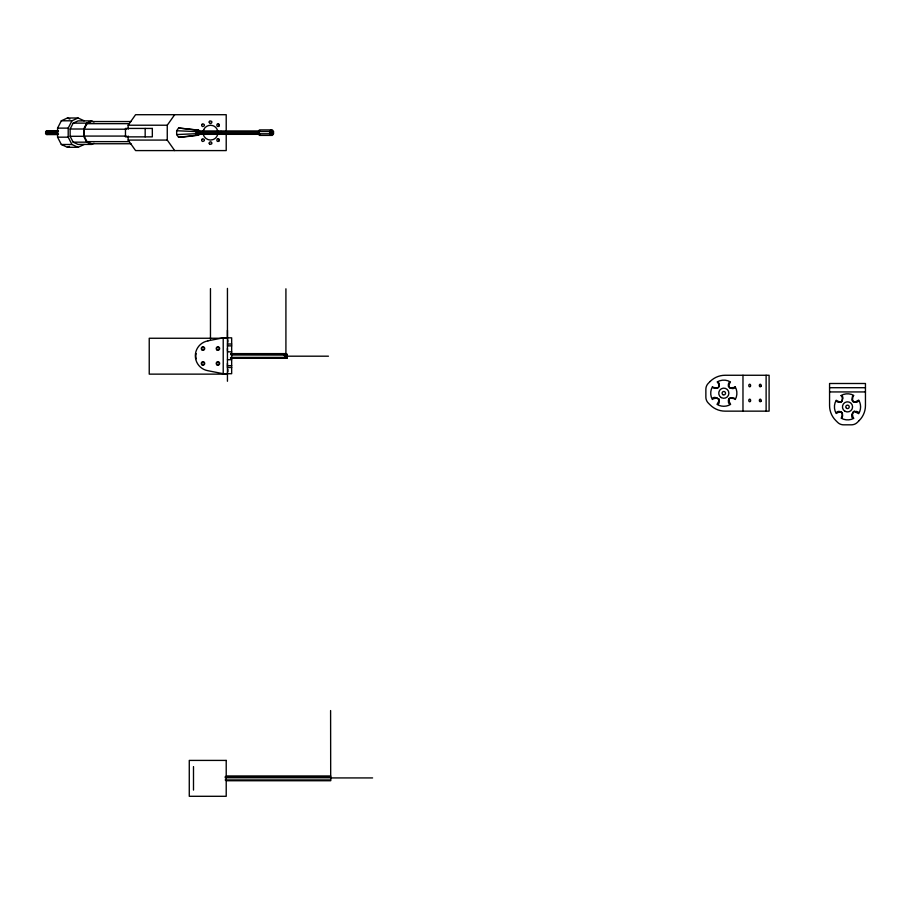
<?xml version="1.0" encoding="UTF-8"?>
<svg xmlns="http://www.w3.org/2000/svg" width="911" height="911" viewBox="0 0 911 911"><rect width="100%" height="100%" fill="white"/><g stroke="black" fill="none" stroke-linecap="round" stroke-linejoin="round"><path stroke-width="1.37" d="M227.443 381.253L227.443 372.758M227.443 338.778L227.443 330.283M227.443 365.311L227.443 363.387M227.443 350.655L227.443 348.412M287.193 358.034L284.608 358L284.642 354.345L285.94 353.616L287.216 354.39L287.193 358.034L230.426 358.034M285.063 354.96L285.052 357.397L286.771 357.419L286.783 354.994L231.132 354.96M728.458 400.464L728.504 401.091A9.304 4.156 19.1 0 0 729.745 404.427M728.481 400.168L730.599 404.393A13.084 13.084 0 0 1 717.025 404.393L719.166 400.464M852.354 399.007L852.491 400.453A2.391 0.911 36 0 0 852.833 401.614M719.064 386.344L718.893 384.283L717.196 381.914A13.084 13.084 0 0 1 730.428 381.914L728.458 385.581A11.194 5.58 1 0 0 728.436 385.957A8.188 3.86 17.9 0 0 728.31 386.241M842.39 414.96L842.413 414.084L841.832 416.896A7.914 7.914 0 0 1 841.126 418.16A13.084 13.084 0 0 0 853.789 418.365L853.698 418.229A7.914 7.914 0 0 1 852.924 416.896L852.354 413.993L853.425 411.943M852.4 413.696L852.354 414.756M842.379 399.963L842.402 398.904M728.515 385L729.825 387.813L733.833 387.528A7.914 7.914 0 0 0 735.086 386.822M728.481 400.202L728.618 399.61A2.209 2.209 0 0 1 729.29 398.676L730.428 398.141M209.188 121.596L209.86 123.327A1.366 1.366 0 0 0 211.295 123.19L211.637 122.814A1.366 1.366 0 0 0 211.637 121.368L209.86 120.867L209.188 122.586M209.188 142.708L209.86 144.428L211.637 143.927A1.366 1.366 0 0 0 211.637 142.48L211.295 142.105A1.366 1.366 0 0 0 209.872 141.968L209.188 143.699M852.468 413.366L852.434 413.492A10.966 4.908 -24.1 0 0 852.48 413.662M842.174 400.726C841.502 402.457 843.29 397.515 841.832 396.854A7.914 7.914 0 0 0 841.126 395.602M57.7 134.577L46.848 134.577L45.55 133.245L46.848 130.717L57.7 130.717M84.142 144.496L78.05 147.297L67.425 147.297L61.333 144.496L57.575 137.174L57.575 128.121L61.333 120.799L67.425 117.997L78.05 117.997L84.142 120.799M78.05 147.297L71.958 144.496L68.2 137.174L68.2 128.121L71.958 120.799L78.05 117.997M130.99 143.744L91.59 143.744L86.978 141.626L84.131 136.081L84.131 129.214L86.978 123.668L91.59 121.55L130.99 121.55M94.038 143.289L91.59 144.416L78.05 144.416L73.165 142.162L70.136 136.286L70.136 129.009L73.165 123.133L78.05 120.89L91.59 120.89L94.038 122.006M91.59 144.416L86.704 142.162L83.687 136.286L83.687 129.009L86.704 123.133L91.59 120.89M48.146 133.245L46.848 134.577M273.357 132.858L272.047 133.803L272.047 131.491L273.357 132.437L272.731 133.803M198.347 134.338L199.042 133.348M273.357 132.437L271.569 132.163M128.155 129.271L128.155 125.217L135.58 114.706L226.213 114.706L226.213 131.264M174.684 150.588L167.26 140.078L167.26 125.217L174.684 114.706M199.646 133.701L198.598 135.181L181.3 137.288L178.579 137.288L176.654 134.566L176.654 130.728L178.579 128.007L198.598 130.114L199.646 131.594M198.598 135.181L197.106 135.181L196.059 133.701L196.059 131.594L197.106 130.114L198.598 130.114M258.303 131.514L259.441 129.909L272.389 129.909L273.528 131.514L273.528 133.78L272.389 135.397L259.441 135.397L258.303 133.78L258.303 131.514L269.645 131.514L270.783 129.909M196.651 131.947L197.357 130.956L259.749 130.956L259.054 131.947L259.749 134.338L197.357 134.338L196.651 133.348L196.651 131.947L259.054 131.947M219.095 125.912C216.089 128.69 216.089 121.687 219.095 124.465A1.366 1.366 0 0 1 219.095 125.912L218.31 126.504M219.095 140.829C216.089 143.619 216.089 136.604 219.095 139.383A1.366 1.366 0 0 1 219.095 140.829L218.31 141.433M272.047 133.803L273.209 132.163M271.58 134.35L273.437 133.496L272.389 134.35L270.544 133.496L270.544 131.799L271.58 130.945L273.437 131.799L271.58 130.945M270.544 131.799L272.389 130.945M200.784 133.518L199.054 133.518M221.885 133.518L220.155 133.518M717.731 387.835L718.973 386.617A2.209 2.209 0 0 1 718.323 387.482L717.868 387.779A2.779 0.911 -45.7 0 1 717.629 387.904L713.791 387.528A7.914 7.914 0 0 1 712.527 386.822M67.425 147.297L69.452 146.364M840.591 402.15L841.764 401.421A2.209 2.209 0 0 1 840.864 402.07L840.295 402.206A11.194 5.58 -89 0 1 839.931 402.184M271.569 133.131L272.844 133.154M199.452 131.514L200.386 131.514M220.553 131.514L221.487 131.514M207.97 340.816L223.218 337.833L231.667 337.833L231.667 373.715L223.218 373.715L207.97 370.72A15.123 15.123 0 0 1 207.981 340.885M858.743 412.489A9.304 4.68 70.4 0 0 855.372 411.521L854.837 411.521A11.832 5.637 -84.2 0 0 854.529 411.465L853.914 411.681A2.209 2.209 0 0 0 852.969 412.364M852.457 400.328L852.969 401.398A2.209 2.209 0 0 0 853.914 402.07L855.395 402.184M839.373 411.578L842.037 412.74A2.779 0.911 44.3 0 1 842.208 413.059M854.472 411.544L858.697 413.662A13.084 13.084 0 0 0 858.697 400.088L854.814 402.229M716.991 388.063L715.67 388.075M730.622 398.096L731.681 398.05M178.579 137.288L197.106 135.181M730.861 398.061L733.833 398.619A7.914 7.914 0 0 1 735.086 399.337L735.291 399.485A13.084 13.084 0 0 0 735.188 386.742M731.954 388.075L730.622 388.063M715.932 398.05L716.752 398.061M176.654 134.566L196.059 133.701M839.988 411.521L836.218 413.492A13.084 13.084 0 0 1 836.218 400.259L839.919 402.229M61.333 120.799L71.958 120.799M73.165 123.133L86.704 123.133M86.978 123.668L129.191 123.668M128.155 125.217L167.26 125.217M57.575 128.121L68.2 128.121M70.136 129.009L83.687 129.009M84.131 129.214L126.344 129.214M46.04 131.082L58.498 131.082M45.55 132.049L57.757 132.049M45.55 133.245L57.757 133.245M196.651 133.348L259.054 133.348M270.544 133.496L272.389 134.35M258.303 133.78L269.645 133.78L270.783 135.397M46.04 134.213L58.498 134.213M84.131 136.081L126.344 136.081M70.136 136.286L83.687 136.286M57.575 137.174L68.2 137.174M128.155 136.024L128.155 140.078L167.26 140.078M86.978 141.626L129.191 141.626M73.165 142.162L86.704 142.162M61.333 144.496L71.958 144.496M226.213 338.254L149.233 338.254L149.233 374.136L226.213 374.136M227.443 344.016L231.667 344.016M227.443 345.873L231.667 345.873M227.443 351.84L231.667 351.84M230.585 353.616L285.94 353.616M230.711 354.345L287.216 354.39M283.947 354.994L286.783 354.994M328.461 356.19L285.917 356.19L285.917 288.81M231.121 357.397L286.771 357.419M230.688 358L284.608 358M227.443 359.708L231.667 359.708M231.667 365.675L227.443 365.675L227.443 367.52L231.667 367.52M829.568 387.71L865.45 387.71M829.568 391.935L865.45 391.935M226.213 775.967L330.693 775.967M225.154 776.764L330.693 776.764M226.213 777.368L330.693 777.368M225.154 777.698L330.693 777.698M330.602 777.926L372.599 777.926M225.154 779.941L330.693 779.941M226.213 780.738L330.693 780.738L330.602 710.557M176.654 130.728L196.059 131.594M178.579 128.007L197.106 130.114M716.82 398.073L718.745 399.12M840.591 411.601L840.864 411.692A2.209 2.209 0 0 1 841.787 412.364L842.333 413.548M67.425 117.997L69.862 119.113M46.848 130.717L48.146 132.049M218.31 123.862L219.095 124.465M218.31 138.791L219.095 139.383M729.882 387.835L729.29 387.482A2.209 2.209 0 0 1 728.618 386.56L728.538 386.287M272.844 132.141L272.047 131.491M128.155 140.078L135.58 150.588L226.213 150.588L226.213 134.031M198.347 130.956L199.042 131.947M273.141 132.141L272.731 131.491M842.276 413.309L842.39 413.845M718.198 404.438A9.304 4.68 -19.6 0 0 719.166 401.068L719.007 399.61A2.209 2.209 0 0 0 718.323 398.676M719.098 385L719.166 385.581M852.4 400.066L852.924 396.854A7.914 7.914 0 0 1 853.641 395.602L853.789 395.397A13.084 13.084 0 0 0 841.047 395.499M766.117 375.264L766.117 411.146M742.977 375.264L742.977 411.146M272.628 131.799L272.628 133.496M271.353 131.799L271.353 133.496M269.645 131.514L269.645 133.78M227.864 339.871L227.864 342.126M227.864 369.422L227.864 371.677M227.443 288.388L227.443 373.715M223.218 337.833L223.218 373.715M210.464 288.605L210.464 339.143M193.496 766.595L193.496 790.099M145.168 128.428L145.168 136.866M196.241 358.729A5.067 3.587 90 0 1 196.229 353.696M712.425 386.742A13.084 13.084 0 0 0 712.322 399.485L712.527 399.337A7.914 7.914 0 0 1 713.791 398.619L716.991 398.096A10.966 4.908 65.9 0 1 717.219 398.232M728.401 385.102A9.361 4.657 -21.5 0 1 729.597 381.88M730.246 387.813A5.409 1.97 49.1 0 1 729.859 387.653M734.858 387.949A10.442 4.874 -59.9 0 1 731.715 388.405M715.818 388.257A10.442 4.965 56 0 1 712.675 387.539M717.561 388.086A5.409 2.164 -53.2 0 1 717.173 388.166M718.745 386.378A8.188 3.61 -25.5 0 0 718.859 386.07A11.194 5.455 -11.4 0 0 718.961 385.638M718.005 381.88A9.361 4.35 19.4 0 1 719.257 385.114M719.189 400.464A11.832 5.637 5.8 0 0 719.223 400.225A8.734 3.929 19.1 0 0 719.337 399.94M719.166 399.28A3.667 1.458 30.8 0 1 719.223 399.952M717.595 398.54A2.847 0.74 43.8 0 1 718.472 399.075M712.869 397.868A11.091 5.067 -61.5 0 1 716.069 397.8M731.601 397.902A11.091 5.159 56.1 0 1 734.892 398.517M730.451 398.061A10.966 4.988 -67.6 0 1 730.633 398.027M729.073 398.528A2.391 0.911 -54 0 1 730.246 398.232M729.085 399.576A3.849 1.127 -42.4 0 1 729.483 398.95M728.811 400.066A8.734 3.655 -26.8 0 1 728.925 399.77M728.618 400.441A11.832 5.523 -12.4 0 1 728.686 400.191M839.407 402.286A9.361 4.657 68.5 0 1 836.184 401.091M840.546 402.377A8.188 3.86 -72.1 0 1 840.249 402.377M842.117 400.441A5.409 1.97 -40.9 0 1 841.958 400.829M842.254 395.829A10.442 4.874 30.1 0 1 842.709 398.972M842.561 414.869A10.442 4.965 -34 0 1 841.844 418.012M842.39 413.127A5.409 2.164 36.8 0 1 842.47 413.514M840.375 411.829A8.188 3.61 64.5 0 1 840.682 411.943M839.942 411.726A11.194 5.455 78.6 0 1 840.272 411.829M836.184 412.683A9.361 4.35 -70.6 0 1 839.418 411.43M854.245 411.351A8.734 3.929 -70.9 0 1 854.529 411.362M853.584 411.521A3.667 1.458 -59.2 0 1 854.256 411.465M852.844 413.093A2.847 0.74 -46.2 0 1 853.379 412.216M852.172 417.819A11.091 5.067 28.5 0 1 852.104 414.619M852.206 399.086A11.091 5.159 -33.9 0 1 852.821 395.795M852.366 400.236A10.966 4.988 22.4 0 1 852.332 400.054M853.88 401.603A3.849 1.127 47.6 0 1 853.254 401.204M854.37 401.876A8.734 3.655 63.2 0 1 854.074 401.762M854.746 402.07A11.832 5.523 77.6 0 1 854.495 402.002M858.731 400.942A9.304 4.156 -70.9 0 1 855.372 402.229M201.73 124.693L201.73 125.684A1.366 1.366 0 0 0 202.88 126.549L204.166 125.912A1.366 1.366 0 0 0 204.166 124.465L202.88 123.816A1.366 1.366 0 0 0 201.718 124.693M201.73 139.611L201.73 140.601A1.366 1.366 0 0 0 202.88 141.478L204.166 140.829A1.366 1.366 0 0 0 204.166 139.383L202.88 138.745A1.366 1.366 0 0 0 201.73 139.622M203.7 129.681L203.301 130.831A7.402 7.402 0 0 0 203.278 134.464C204.258 138.518 208.938 141.08 212.867 139.634A7.242 7.242 0 0 0 215.907 137.652A7.504 7.504 0 0 0 217.638 134.464A7.402 7.402 0 0 0 217.638 130.831A7.504 7.504 0 0 0 215.907 127.642A7.402 7.402 0 0 0 212.821 125.638C209.314 124.431 205.146 126.253 203.7 129.681M710.181 381.447L708.337 383.303A8.438 8.438 0 0 0 705.866 389.27L705.866 397.139A8.438 8.438 0 0 0 708.337 403.106L710.181 404.951A21.112 21.112 0 0 0 725.122 411.146L769.1 411.146L769.1 375.264L725.122 375.264A21.112 21.112 0 0 0 710.181 381.447M859.255 420.506L857.41 422.351A8.438 8.438 0 0 1 851.443 424.822L843.575 424.822A8.438 8.438 0 0 1 837.608 422.351L835.751 420.506A21.112 21.112 0 0 1 829.568 405.566L829.568 383.497L865.45 383.497L865.45 405.566A21.112 21.112 0 0 1 859.255 420.506M152.331 128.428L125.467 128.428L125.467 136.866L152.331 136.866L152.331 128.428M226.213 760.412L189.272 760.412L189.272 796.294L226.213 796.294L226.213 760.412M284.87 355.313A1.72 1.218 90 0 0 285.906 357.909A1.72 1.218 90 0 0 286.976 355.347A1.72 1.218 90 0 0 284.87 355.313M721.273 397.595A5.067 5.067 0 0 0 728.88 393.199A5.067 5.067 0 0 0 721.273 388.815A5.067 5.067 0 0 0 721.273 397.595M722.947 394.691A1.72 1.72 0 0 0 725.532 393.199A1.72 1.72 0 0 0 722.947 391.719A1.72 1.72 0 0 0 722.947 394.691M750.493 401.102A1.287 0.911 -90 0 0 749.696 399.166A1.287 0.911 -90 0 0 748.91 401.102A1.287 0.911 -90 0 0 750.493 401.102M760.992 401.193A1.287 0.911 -90 0 0 760.332 399.177A1.287 0.911 -90 0 0 759.432 400.999A1.287 0.911 -90 0 0 760.992 401.193M761.038 386.173A1.287 0.911 -90 0 0 760.252 384.248A1.287 0.911 -90 0 0 759.467 386.173A1.287 0.911 -90 0 0 761.038 386.173M750.448 386.275A1.287 0.911 -90 0 0 749.776 384.248A1.287 0.911 -90 0 0 748.876 386.07A1.287 0.911 -90 0 0 750.448 386.275M844.975 411.26A5.067 5.067 0 0 0 852.571 406.875A5.067 5.067 0 0 0 844.975 402.491A5.067 5.067 0 0 0 844.975 411.26M846.649 408.367A1.72 1.72 0 0 0 849.234 406.875A1.72 1.72 0 0 0 846.649 405.384A1.72 1.72 0 0 0 846.649 408.367M217.251 349.608A1.287 1.287 0 0 0 219.221 348.571A1.287 1.287 0 0 0 217.33 347.376A1.287 1.287 0 0 0 217.251 349.608M217.023 349.972A1.708 1.708 0 0 0 219.642 348.583A1.708 1.708 0 0 0 217.137 347.011A1.708 1.708 0 0 0 217.023 349.972M217.251 364.537A1.287 1.287 0 0 0 219.221 363.489A1.287 1.287 0 0 0 217.33 362.305A1.287 1.287 0 0 0 217.251 364.537M217.023 364.89A1.708 1.708 0 0 0 219.642 363.512A1.708 1.708 0 0 0 217.137 361.929A1.708 1.708 0 0 0 217.023 364.89M202.322 364.537A1.287 1.287 0 0 0 204.292 363.489A1.287 1.287 0 0 0 202.401 362.305A1.287 1.287 0 0 0 202.322 364.537M202.094 364.89A1.708 1.708 0 0 0 204.713 363.512A1.708 1.708 0 0 0 202.208 361.929A1.708 1.708 0 0 0 202.094 364.89M202.322 349.608A1.287 1.287 0 0 0 204.292 348.571A1.287 1.287 0 0 0 202.401 347.376A1.287 1.287 0 0 0 202.322 349.608M202.094 349.972A1.708 1.708 0 0 0 204.713 348.583A1.708 1.708 0 0 0 202.208 347.011A1.708 1.708 0 0 0 202.094 349.972"/></g></svg>
